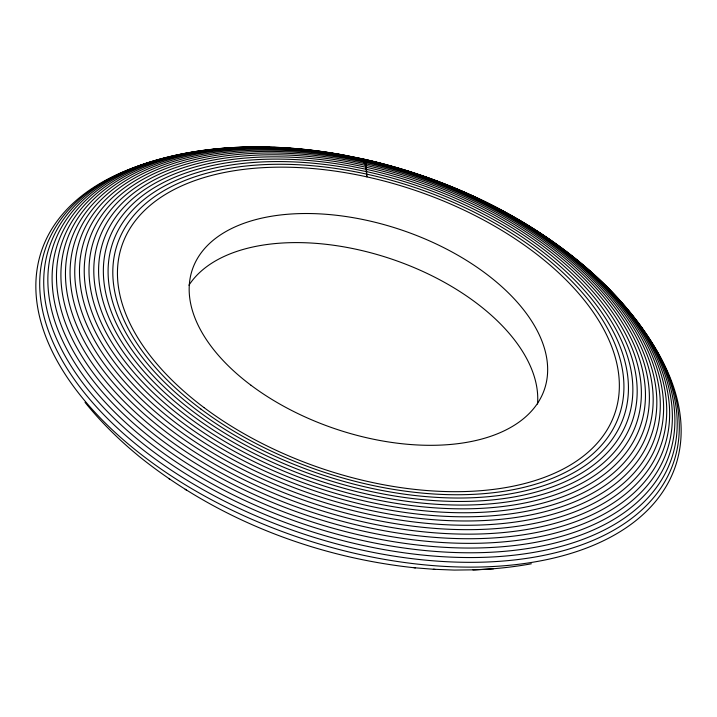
<?xml version="1.0" encoding="UTF-8"?>
<svg xmlns="http://www.w3.org/2000/svg" width="717" height="717" viewBox="0 0 717 717"><rect width="100%" height="100%" fill="white"/><g stroke="black" fill="none" stroke-linecap="round" stroke-linejoin="round"><path stroke-width="1.08" d="M358.464 158.618C366.826 158.385 365.858 171.121 366.907 176.875C366.028 171.291 368.063 160.832 361.234 158.762A318.07 179.241 18.8 0 1 478.696 198.815M531.36 563.786C512.789 567.156 494.004 569.137 475.147 569.809L454.219 570.078L433.31 569.253M472.951 569.916L493.583 568.787M85.045 402.362C100.434 421.444 117.911 438.777 136.768 454.426L138.444 455.86C216.74 519.027 314.288 556.975 414.032 567.73L415.546 567.846M414.032 567.73L435.058 569.379M360.319 158.421L342.215 154.782A314.243 177.081 18.8 0 0 109.325 385.477A314.243 177.081 18.8 0 0 630.243 489.98A314.243 177.081 18.8 0 0 362.022 158.762M361.18 158.681L343.201 155.069A310.264 174.84 18.8 0 0 113.259 382.842A310.264 174.84 18.8 0 0 627.581 486.027A310.264 174.84 18.8 0 0 362.757 158.995M359.414 158.403L341.184 154.747A318.07 179.241 18.8 0 0 85.816 362.39A318.07 179.241 18.8 0 0 585.296 523.016A318.07 179.241 18.8 0 0 479.673 199.281M361.995 159.183L344.142 155.598A306.159 172.528 18.8 0 0 117.238 380.36A306.159 172.528 18.8 0 0 624.758 482.174A306.159 172.528 18.8 0 0 363.438 159.47M343.353 155.589L345.513 156.019M354.144 157.758L356.304 158.188M362.748 159.927L345.029 156.369A301.938 170.144 18.8 0 0 121.263 378.02A301.938 170.144 18.8 0 0 621.773 478.436A301.938 170.144 18.8 0 0 364.057 160.187M363.447 160.904L345.872 157.381A297.6 167.706 18.8 0 0 125.314 375.851A297.6 167.706 18.8 0 0 618.637 474.815A297.6 167.706 18.8 0 0 364.621 161.146M364.093 162.123L346.652 158.618A293.163 165.206 18.8 0 0 129.392 373.835A293.163 165.206 18.8 0 0 615.356 471.329A293.163 165.206 18.8 0 0 365.132 162.329M364.684 163.566L347.387 160.097A288.637 162.651 18.8 0 0 133.47 371.989A288.637 162.651 18.8 0 0 611.942 467.977A288.637 162.651 18.8 0 0 365.58 163.745M365.213 165.251L348.059 161.8A284.04 160.061 18.8 0 0 137.556 370.322A284.04 160.061 18.8 0 0 608.401 464.777A284.04 160.061 18.8 0 0 365.957 165.394M365.679 167.142L348.668 163.736A279.379 157.435 18.8 0 0 141.616 368.825A279.379 157.435 18.8 0 0 604.745 461.739A279.379 157.435 18.8 0 0 366.279 167.267M366.082 169.266L349.224 165.878A274.665 154.782 18.8 0 0 145.668 367.516A274.665 154.782 18.8 0 0 600.971 458.862A274.665 154.782 18.8 0 0 366.53 169.355M366.423 171.596L349.717 168.244A269.915 152.103 18.8 0 0 149.674 366.396A269.915 152.103 18.8 0 0 597.109 456.155A269.915 152.103 18.8 0 0 366.728 171.659M168.755 478.58L170.216 479.539M185.129 489.272L186.393 490.114M515.711 218.452A321.745 181.311 18.8 0 1 585.457 528.124A321.745 181.311 18.8 0 1 98.453 387.341A321.745 181.311 18.8 0 1 269.368 147.245M273.688 147.406A321.745 181.311 18.8 0 1 284.55 148.007M286.737 148.159A321.745 181.311 18.8 0 1 293.316 148.679M296.623 148.975A321.745 181.311 18.8 0 1 302.135 149.521M304.349 149.754A321.745 181.311 18.8 0 1 307.683 150.131M309.905 150.391A321.745 181.311 18.8 0 1 313.239 150.803M316.582 151.242A321.745 181.311 18.8 0 1 319.934 151.699M322.05 152.004A321.745 181.311 18.8 0 1 324.165 152.309M326.289 152.631A321.745 181.311 18.8 0 1 328.413 152.963M330.537 153.304A321.745 181.311 18.8 0 1 332.661 153.653M361.467 159.246A321.745 181.311 18.8 0 1 365.733 160.214M384.948 165.009A321.745 181.311 18.8 0 1 388.139 165.878M409.353 172.161A321.745 181.311 18.8 0 1 414.632 173.864M426.167 177.78A321.745 181.311 18.8 0 1 433.471 180.406M441.762 183.525A321.745 181.311 18.8 0 1 444.854 184.726M448.967 186.357A321.745 181.311 18.8 0 1 452.033 187.594M497.75 208.692A321.745 181.311 18.8 0 1 502.536 211.201M504.436 212.223A321.745 181.311 18.8 0 1 512.915 216.875M575.168 258.882A325.258 183.292 18.8 0 1 562.2 541.084A325.258 183.292 18.8 0 1 97.422 393.543A325.258 183.292 18.8 0 1 226.455 148.186M230.829 147.926A325.258 183.292 18.8 0 1 239.675 147.55M274.037 147.863A325.258 183.292 18.8 0 1 277.327 148.034M361.664 159.972A325.258 183.292 18.8 0 1 364.908 160.716M538.736 233.007A325.258 183.292 18.8 0 1 541.541 234.817M558.83 246.603A325.258 183.292 18.8 0 1 562.352 249.149M566.69 252.366A325.258 183.292 18.8 0 1 572.65 256.91M605.273 285.707A328.601 185.174 18.8 0 1 548.281 549.527A328.601 185.174 18.8 0 1 95.89 399.091A328.601 185.174 18.8 0 1 200.455 151.099M202.57 150.83A328.601 185.174 18.8 0 1 205.752 150.445M208.952 150.095A328.601 185.174 18.8 0 1 211.103 149.871M215.423 149.459A328.601 185.174 18.8 0 1 218.676 149.19M362.721 161.155A328.601 185.174 18.8 0 1 365.831 161.872M583.1 265.989A328.601 185.174 18.8 0 1 584.821 267.423M597.351 278.313A328.601 185.174 18.8 0 1 598.964 279.782M630.064 312.791A331.765 186.958 18.8 0 1 537.66 556.553A331.765 186.958 18.8 0 1 99.143 409.846A331.765 186.958 18.8 0 1 166.434 157.677M168.522 157.193A331.765 186.958 18.8 0 1 172.752 156.27M174.876 155.822A331.765 186.958 18.8 0 1 180.254 154.773M181.338 154.567A331.765 186.958 18.8 0 1 183.516 154.182M363.877 162.607A331.765 186.958 18.8 0 1 365.975 163.091M616.002 297.205A331.765 186.958 18.8 0 1 618.332 299.652M622.114 303.73A331.765 186.958 18.8 0 1 624.337 306.195M626.515 308.66A331.765 186.958 18.8 0 1 628.657 311.133M188.956 285.214A185.963 104.799 18.8 0 1 392.423 259.348A185.963 104.799 18.8 0 1 537.526 404.065M645.237 333.02A334.731 188.634 18.8 0 1 527.147 563.123A334.731 188.634 18.8 0 1 96.58 414.094A334.731 188.634 18.8 0 1 151.314 162.051M637.628 322.883A334.731 188.634 18.8 0 1 638.946 324.568M641.518 327.938A334.731 188.634 18.8 0 1 644.018 331.326M201.002 409.138A265.129 149.405 18.8 0 0 619.309 415.071A265.129 149.405 18.8 0 0 284.792 164.301A265.129 149.405 18.8 0 0 201.002 409.138M204.058 407.623A260.352 146.716 18.8 0 0 614.819 413.44A260.352 146.716 18.8 0 0 286.325 167.186A260.352 146.716 18.8 0 0 204.058 407.623M251.013 385.271A185.963 104.799 18.8 0 0 544.418 389.43A185.963 104.799 18.8 0 0 309.78 213.541A185.963 104.799 18.8 0 0 251.013 385.271"/></g></svg>
